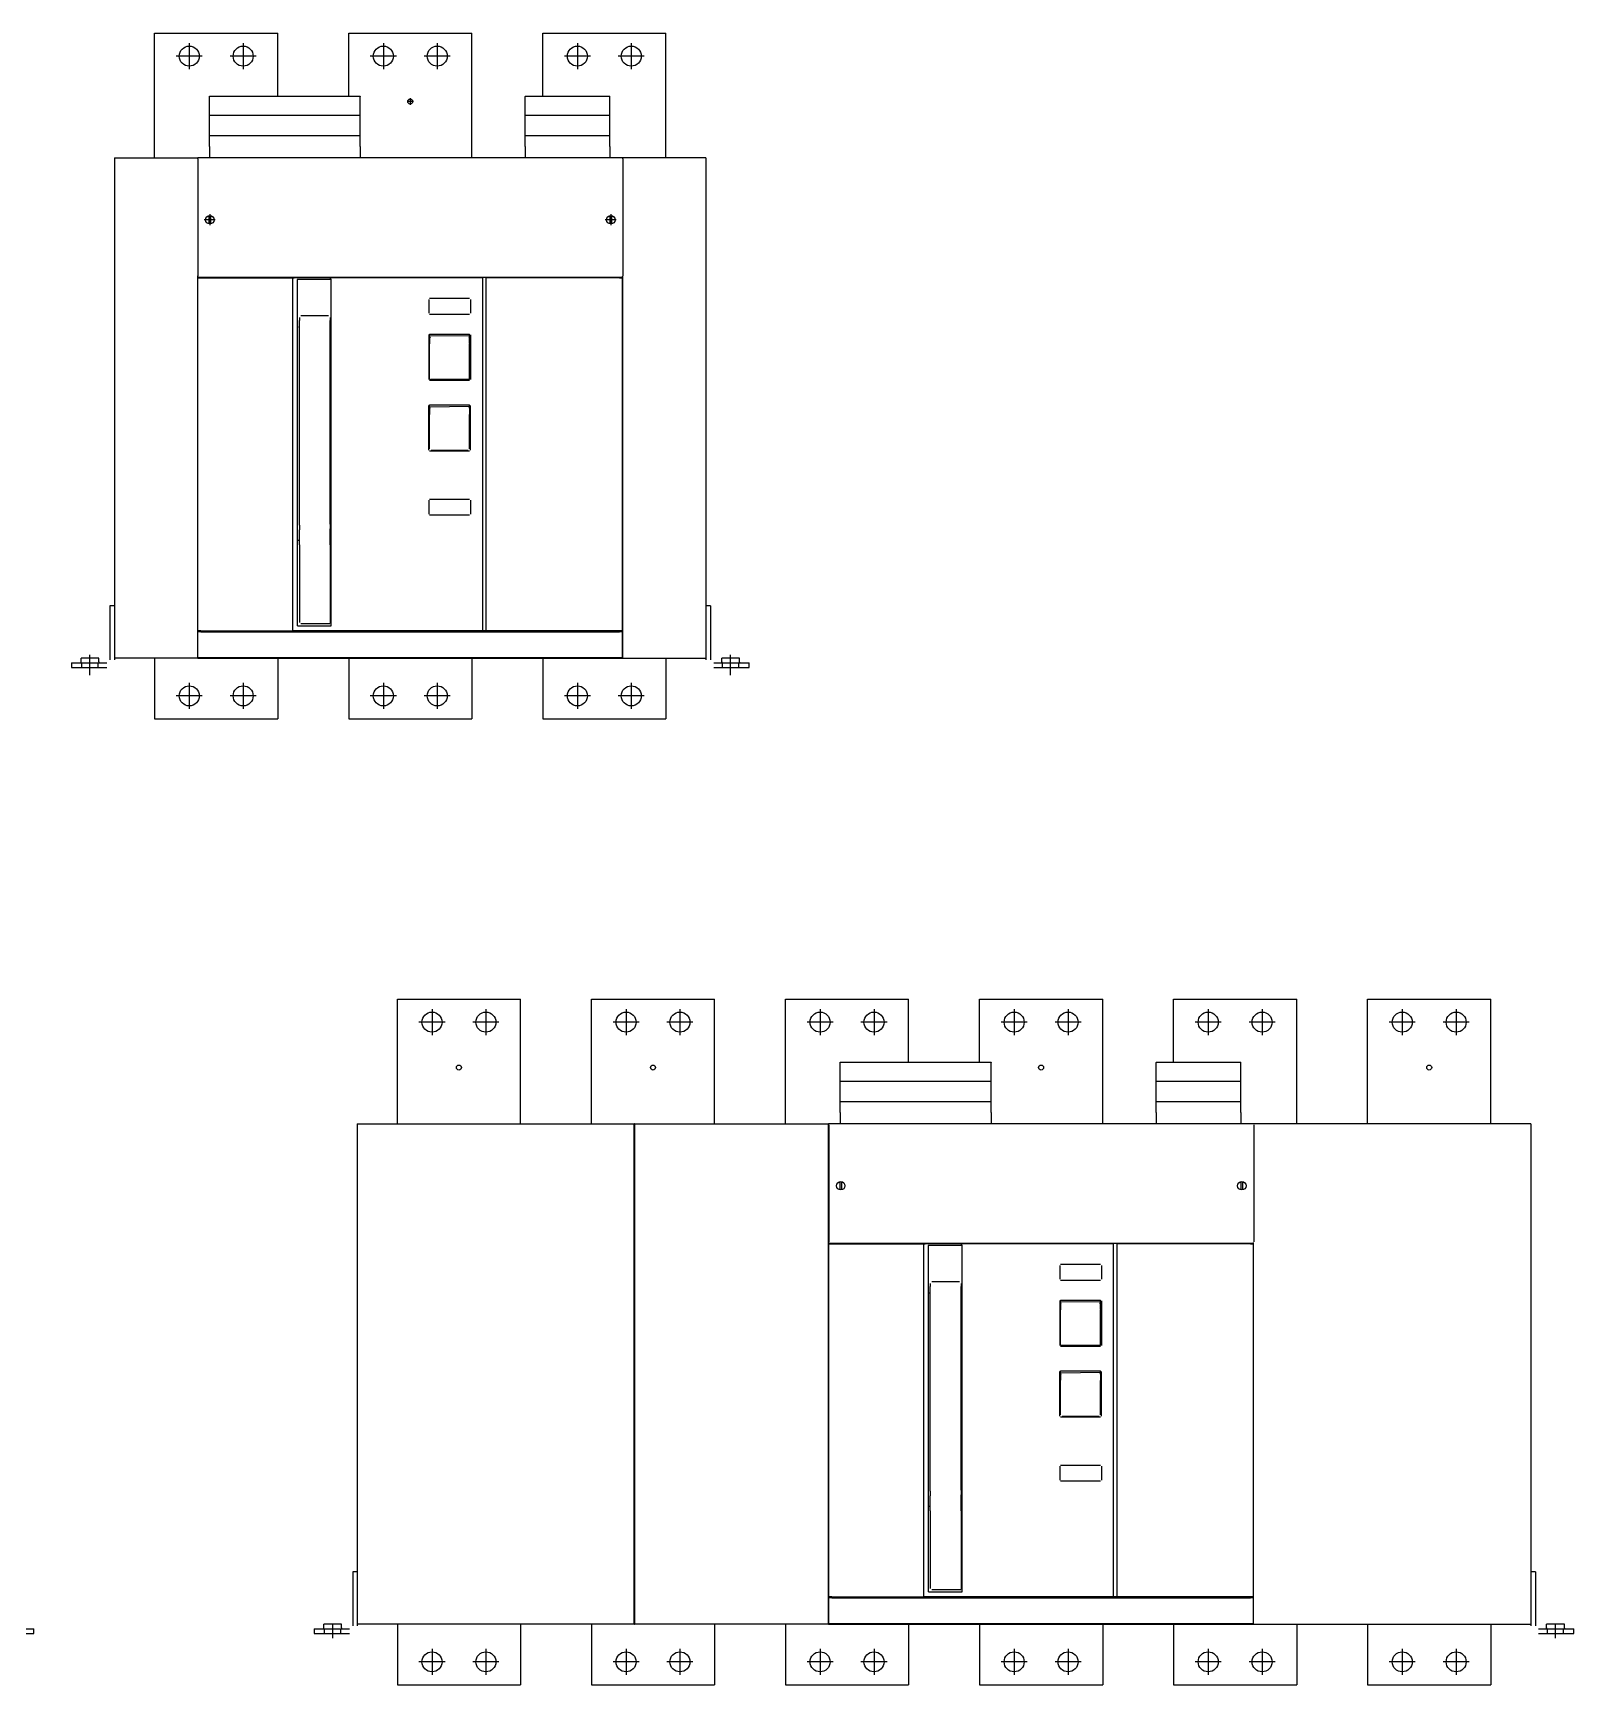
# Model space of a CAD drawing. Header units: metres. Extents: x -260 to 2001, y 2594 to 9590.
# Drawn here: x 1001 to 2001, y 5658 to 6731 of the extents above; entities that cross this region are included whole.
import ezdxf

# ---------------------------------------------------------------- set-up
doc = ezdxf.new("R2010")
doc.units = ezdxf.units.M

# ---------------------------------------------------------------- blocks, each defined once
blk = doc.blocks.new('ABB-TR_E6_3')
for p, q in [((1053.999832, 445.500015), (1133.999832, 445.500015)), ((1053.999832, 364.499832), (1053.999832, 445.500015)), ((1133.999832, 364.499832), (1133.999832, 445.500015)), ((1179.999832, 445.500015), (1259.999832, 445.500015)), ((1179.999832, 364.499832), (1179.999832, 445.500015)), ((1259.999832, 364.499832), (1259.999832, 445.500015)), ((1305.999832, 445.500015), (1385.999832, 445.500015)), ((1305.999832, 364.499832), (1305.999832, 445.500015)), ((1385.999832, 404.499832), (1385.999832, 445.500015)), ((1431.999832, 445.500015), (1511.999832, 445.500015)), ((1431.999832, 404.499832), (1431.999832, 445.500015)), ((1511.999832, 364.499832), (1511.999832, 445.500015)), ((1557.999832, 445.500015), (1637.999832, 445.500015)), ((1557.999832, 404.499832), (1557.999832, 445.500015)), ((1637.999832, 364.499832), (1637.999832, 445.500015)), ((1683.999832, 445.500015), (1763.999832, 445.500015)), ((1683.999832, 364.499832), (1683.999832, 445.500015)), ((1763.999832, 364.499832), (1763.999832, 445.500015)), ((1084.949829, 430.500015), (1068.049835, 430.500015)), ((1076.499832, 438.950027), (1076.499832, 422.050003)), ((1119.949844, 430.500015), (1103.04982, 430.500015)), ((1111.499832, 438.950027), (1111.499832, 422.050003)), ((1210.949844, 430.500015), (1194.04982, 430.500015)), ((1202.499832, 438.950027), (1202.499832, 422.050003)), ((1245.949844, 430.500015), (1229.04982, 430.500015)), ((1237.499832, 438.950027), (1237.499832, 422.050003)), ((1336.949844, 430.500015), (1320.04982, 430.500015)), ((1328.499832, 438.950027), (1328.499832, 422.050003)), ((1371.949844, 430.500015), (1355.04982, 430.500015)), ((1363.499832, 438.950027), (1363.499832, 422.050003)), ((1462.949844, 430.500015), (1446.04982, 430.500015)), ((1454.499832, 438.950027), (1454.499832, 422.050003)), ((1497.949844, 430.500015), (1481.04982, 430.500015)), ((1489.499832, 438.950027), (1489.499832, 422.050003)), ((1588.949844, 430.500015), (1572.04982, 430.500015)), ((1580.499832, 438.950027), (1580.499832, 422.050003)), ((1623.949844, 430.500015), (1607.04982, 430.500015)), ((1615.499832, 438.950027), (1615.499832, 422.050003)), ((1714.949844, 430.500015), (1698.04982, 430.500015)), ((1706.499832, 438.950027), (1706.499832, 422.050003)), ((1749.949844, 430.500015), (1733.04982, 430.500015)), ((1741.499832, 438.950027), (1741.499832, 422.050003)), ((1341.619003, 404.353531), (1341.619003, 404.500015)), ((1341.619003, 404.500015), (1439.618973, 404.500015)), ((1341.619003, 396.685989), (1341.619003, 404.353531)), ((1439.618973, 404.500015), (1439.618973, 404.353531)), ((1439.618973, 396.685989), (1439.618973, 404.353531)), ((1546.618973, 404.500015), (1601.618973, 404.500015)), ((1546.618973, 404.500015), (1546.618973, 404.353531)), ((1546.618973, 396.685989), (1546.618973, 404.353531)), ((1601.618973, 404.353531), (1601.618973, 404.500015)), ((1601.618973, 396.685989), (1601.618973, 404.353531)), ((1341.619003, 396.121109), (1341.619003, 396.685989)), ((1341.619003, 396.045608), (1341.619003, 396.121109)), ((1341.619003, 392.230362), (1341.619003, 396.045608)), ((1341.619003, 384.697342), (1341.619003, 392.230362)), ((1341.619003, 392.230362), (1439.618973, 392.230362)), ((1439.618973, 396.121109), (1439.618973, 396.685989)), ((1439.618973, 396.045608), (1439.618973, 396.121109)), ((1439.618973, 392.230362), (1439.618973, 396.045608)), ((1439.618973, 384.697342), (1439.618973, 392.230362)), ((1546.618973, 396.121109), (1546.618973, 396.685989)), ((1546.618973, 396.045608), (1546.618973, 396.121109)), ((1546.618973, 392.230362), (1546.618973, 396.045608)), ((1546.618973, 392.230362), (1601.618973, 392.230362)), ((1546.618973, 384.697342), (1546.618973, 392.230362)), ((1601.618973, 396.121109), (1601.618973, 396.685989)), ((1601.618973, 396.045608), (1601.618973, 396.121109)), ((1601.618973, 392.230362), (1601.618973, 396.045608)), ((1601.618973, 384.697342), (1601.618973, 392.230362)), ((1341.619003, 384.138504), (1341.619003, 384.697342)), ((1341.619003, 384.057022), (1341.619003, 384.138504)), ((1341.619003, 378.89357), (1341.619003, 384.057022)), ((1341.619003, 372.212112), (1341.619003, 378.89357)), ((1341.619003, 378.89357), (1439.618973, 378.89357)), ((1439.618973, 384.138504), (1439.618973, 384.697342)), ((1439.618973, 384.057022), (1439.618973, 384.138504)), ((1439.618973, 378.89357), (1439.618973, 384.057022)), ((1439.618973, 372.212112), (1439.618973, 378.89357)), ((1546.618973, 384.138504), (1546.618973, 384.697342)), ((1546.618973, 384.057022), (1546.618973, 384.138504)), ((1546.618973, 378.89357), (1546.618973, 384.057022)), ((1546.618973, 378.89357), (1601.618973, 378.89357)), ((1546.618973, 372.212112), (1546.618973, 378.89357)), ((1601.618973, 384.138504), (1601.618973, 384.697342)), ((1601.618973, 384.057022), (1601.618973, 384.138504)), ((1601.618973, 378.89357), (1601.618973, 384.057022)), ((1601.618973, 372.212112), (1601.618973, 378.89357)), ((1341.619003, 371.858597), (1341.619003, 372.212112)), ((1341.619003, 371.858597), (1341.619003, 364.500015)), ((1439.618973, 371.858597), (1439.618973, 372.212112)), ((1439.618973, 371.858597), (1439.618973, 364.500015)), ((1546.618973, 371.858597), (1546.618973, 372.212112)), ((1546.618973, 371.858597), (1546.618973, 364.500015)), ((1601.618973, 371.858597), (1601.618973, 372.212112)), ((1601.618973, 371.858597), (1601.618973, 364.500015)), ((1027.999832, 364.500015), (1027.999832, 39.5)), ((1027.999832, 364.500015), (1207.749832, 364.500015)), ((1207.749832, 39.5), (1207.749832, 364.500015)), ((1207.999832, 364.500015), (1207.749832, 364.500015)), ((1207.999832, 364.500015), (1207.999832, 39.5)), ((1207.999832, 364.500015), (1333.999832, 364.500015)), ((1333.999832, 39.5), (1333.999832, 364.500015)), ((1334.799972, 364.500015), (1333.999832, 364.500015)), ((1334.099991, 363.800003), (1334.099991, 287.699997)), ((1334.439438, 364.399978), (1334.200088, 364.399978)), ((1334.200088, 364.399978), (1334.200088, 364.160721)), ((1336.025741, 364.500015), (1334.800003, 364.500015)), ((1608.17427, 364.500015), (1336.025741, 364.500015)), ((1609.399978, 364.500015), (1608.17427, 364.500015)), ((1609.999832, 364.500015), (1609.399978, 364.500015)), ((1610.000076, 364.399978), (1609.760513, 364.399978)), ((1609.999832, 364.399978), (1609.999832, 364.500015)), ((1789.999832, 364.500015), (1609.999832, 364.500015)), ((1610.000076, 364.160415), (1610.000076, 364.399978)), ((1610.099991, 363.800003), (1610.099991, 287.699997)), ((1789.999832, 364.500015), (1789.999832, 39.5)), ((1341.499985, 326.464187), (1341.499985, 326.970779)), ((1341.499985, 322.035843), (1341.499985, 326.464126)), ((1341.499985, 322.035843), (1341.499985, 321.529251)), ((1342.300003, 326.464187), (1342.300003, 326.970779)), ((1342.300003, 326.464187), (1342.300003, 322.035843)), ((1342.300003, 322.035843), (1342.300003, 321.529251)), ((1601.899978, 326.464187), (1601.899978, 326.970779)), ((1601.899978, 322.035843), (1601.899978, 326.464126)), ((1601.899978, 322.035843), (1601.899978, 321.529251)), ((1602.699966, 326.464187), (1602.699966, 326.970779)), ((1602.699966, 326.464187), (1602.699966, 322.035843)), ((1602.699966, 322.035843), (1602.699966, 321.529251)), ((1334.200088, 287.339309), (1334.200088, 286.500015)), ((1334.200088, 286.500015), (1336.200088, 286.500015)), ((1334.200088, 57.25), (1334.200088, 286.500015)), ((1334.800003, 287.000015), (1336.025741, 287.000015)), ((1336.025741, 287.000015), (1608.17427, 287.000015)), ((1336.200088, 286.500015), (1396.800064, 286.500015)), ((1349.700088, 287.000015), (1349.700088, 286.500015)), ((1395.818985, 57.5), (1395.818985, 286.500015)), ((1396.771072, 286.500015), (1395.818985, 286.500015)), ((1518.166885, 286.500015), (1396.771072, 286.500015)), ((1398.818985, 285.121078), (1398.84639, 285.313339)), ((1398.818985, 60.5), (1398.818985, 285.121078)), ((1398.84639, 285.313339), (1398.915115, 285.484451)), ((1398.915115, 285.484451), (1399.029129, 285.661392)), ((1399.029129, 285.661392), (1399.341934, 286.000015)), ((1420.318985, 285.500015), (1399.318985, 285.500015)), ((1420.572464, 285.742111), (1420.333633, 286.000015)), ((1420.683121, 285.585891), (1420.572464, 285.742111)), ((1420.800369, 285.304733), (1420.683121, 285.585891)), ((1420.818985, 285.142532), (1420.800369, 285.304733)), ((1420.818985, 60.5), (1420.818985, 285.142532)), ((1519.118973, 286.500015), (1518.166885, 286.500015)), ((1519.118973, 57.5), (1519.118973, 286.500015)), ((1608.000076, 286.500015), (1521.100052, 286.500015)), ((1521.100052, 286.500015), (1521.100052, 57.25)), ((1594.500076, 286.500015), (1594.500076, 287.000015)), ((1608.000076, 286.500015), (1610.000076, 286.500015)), ((1608.17427, 287.000015), (1609.399978, 287.000015)), ((1610.000076, 286.500015), (1610.000076, 287.339584)), ((1610.000076, 57.25), (1610.000076, 286.500015)), ((1484.118973, 272.500015), (1484.118973, 263.500015)), ((1510.618973, 273.000015), (1484.618973, 273.000015)), ((1511.118973, 272.500015), (1511.118973, 263.500015)), ((1400.068985, 260.758896), (1400.068985, 258.759537)), ((1400.068985, 125.969162), (1400.068985, 258.759537)), ((1419.068985, 261.759109), (1401.068985, 261.758896)), ((1420.068985, 260.759109), (1420.068985, 258.75972)), ((1420.068985, 126.535782), (1420.068985, 258.75972)), ((1484.618973, 263.000015), (1510.618973, 263.000015)), ((1398.822708, 254.382736), (1398.818985, 254.363601)), ((1398.851639, 254.419662), (1398.822708, 254.382736)), ((1398.928787, 254.462173), (1398.851639, 254.419662)), ((1399.168655, 254.513962), (1398.928787, 254.462173)), ((1399.318985, 254.363601), (1399.168655, 254.513962)), ((1420.469314, 254.513962), (1420.318985, 254.363601)), ((1420.725357, 254.455459), (1420.469314, 254.513962)), ((1420.788772, 254.417618), (1420.725357, 254.455459)), ((1420.807937, 254.396621), (1420.788772, 254.417618)), ((1420.818985, 254.363601), (1420.807937, 254.396621)), ((1484.118973, 249.500015), (1484.118973, 220.500015)), ((1484.618973, 248.594101), (1484.618973, 250.000015)), ((1484.618973, 250.000015), (1510.618973, 250.000015)), ((1510.618973, 248.855911), (1484.618973, 248.594101)), ((1484.618973, 248.594101), (1484.618973, 248.227737)), ((1484.618973, 248.224228), (1484.618973, 248.227737)), ((1484.618973, 248.227737), (1484.618973, 246.652908)), ((1484.628921, 248.18721), (1484.619095, 248.224228)), ((1484.67073, 248.109634), (1484.628921, 248.18721)), ((1484.805862, 247.930008), (1484.67073, 248.109634)), ((1485.134353, 247.586776), (1484.805862, 247.930008)), ((1510.134353, 247.834854), (1510.448929, 248.176132)), ((1510.448929, 248.176132), (1510.574295, 248.356552)), ((1510.574295, 248.356552), (1510.611404, 248.435867)), ((1510.611404, 248.435867), (1510.618973, 248.475113)), ((1510.618973, 248.855911), (1510.618973, 249.999954)), ((1510.618973, 248.855911), (1510.618973, 248.485489)), ((1510.618973, 248.485489), (1510.618973, 248.475113)), ((1510.618973, 243.979782), (1510.618973, 248.475113)), ((1511.118973, 249.500015), (1511.118973, 220.500015)), ((1484.618973, 246.652908), (1484.618973, 246.650955)), ((1484.618973, 246.650955), (1484.618973, 245.222732)), ((1484.618973, 245.222763), (1484.618973, 244.591079)), ((1484.618973, 244.591079), (1484.619095, 243.702835)), ((1484.618973, 243.703018), (1484.618973, 243.637924)), ((1484.618973, 220.500015), (1484.618973, 243.637924)), ((1510.618973, 243.979782), (1510.618973, 243.637924)), ((1510.618973, 240.978775), (1510.618973, 243.637924)), ((1510.618973, 220.500015), (1510.618973, 240.978775)), ((1484.618973, 220.500015), (1485.13533, 220.500015)), ((1484.618973, 220.000015), (1510.618973, 220.000015)), ((1510.13533, 220.500015), (1485.13533, 220.500015)), ((1510.13533, 220.500015), (1510.618973, 220.500015)), ((1484.618973, 202.594101), (1484.618973, 204.000015)), ((1484.618973, 204.000015), (1510.618973, 204.000015)), ((1510.618973, 202.855911), (1510.618973, 203.999954)), ((1484.118973, 174.500015), (1484.118973, 203.500015)), ((1484.618973, 202.594101), (1484.618973, 202.197525)), ((1484.618973, 202.198135), (1484.618973, 197.851516)), ((1484.621414, 202.179764), (1484.618973, 202.197525)), ((1484.618973, 175.500015), (1484.618973, 197.851516)), ((1510.618973, 202.855911), (1484.619095, 202.594101)), ((1484.63948, 202.132217), (1484.621414, 202.179764)), ((1484.792312, 201.911209), (1484.63948, 202.132217)), ((1485.135818, 201.550674), (1484.792312, 201.911209)), ((1510.135879, 201.834183), (1510.360184, 202.067764)), ((1510.360184, 202.067764), (1510.517166, 202.265762)), ((1510.517166, 202.265762), (1510.618973, 202.474502)), ((1510.618973, 202.855911), (1510.618973, 202.48558)), ((1510.618973, 202.48558), (1510.618973, 202.474502)), ((1510.618973, 202.474502), (1510.618973, 197.814865)), ((1510.618973, 175.500015), (1510.618973, 197.814865)), ((1511.118973, 174.500015), (1511.118973, 203.500015)), ((1510.618973, 174.000015), (1484.618973, 174.000015)), ((1485.618973, 174.500015), (1509.618973, 174.500015)), ((1484.118973, 142.000015), (1484.118973, 133.000015)), ((1510.618973, 142.500015), (1484.618973, 142.500015)), ((1511.118973, 142.000015), (1511.118973, 133.000015)), ((1484.618973, 132.500015), (1510.618973, 132.500015)), ((1400.068985, 125.969162), (1400.068985, 122.899826)), ((1400.068985, 113.106827), (1400.068985, 122.899826)), ((1420.068985, 126.535782), (1420.068985, 123.466446)), ((1420.068985, 113.106827), (1420.068985, 123.466446)), ((1400.068985, 115.930618), (1399.318985, 115.930618)), ((1400.068985, 113.106827), (1400.068985, 108.091354)), ((1400.068985, 108.091354), (1400.068985, 80.941208)), ((1420.318985, 115.930618), (1420.068985, 115.930618)), ((1420.068985, 113.106827), (1420.068985, 108.091354)), ((1420.068985, 108.091354), (1420.068985, 80.941208)), ((1420.818985, 115.500015), (1420.815628, 115.500015)), ((1420.068985, 88.750015), (1420.818985, 88.750015)), ((1400.068985, 80.941208), (1400.068985, 62.75)), ((1420.068985, 80.941208), (1420.068985, 62.892853)), ((1025, 73.5), (1025, 68.5)), ((1028, 73.5), (1025, 73.5)), ((1025, 68.5), (1025, 38.5)), ((1420.068985, 70.75), (1420.818985, 70.75)), ((1793.000015, 73.5), (1790.000015, 73.5)), ((1790.000015, 73.5), (1790.000015, 68.5)), ((1790.000015, 68.5), (1790.000015, 38.5)), ((1793.000015, 73.5), (1793.000015, 68.5)), ((1793.000015, 68.5), (1793.000015, 38.5)), ((1334.200088, 56.550003), (1334.200088, 57.25)), ((1336.200088, 57.25), (1334.200088, 57.25)), ((1334.200088, 39.600006), (1334.200088, 56.550003)), ((1336.200088, 56.550003), (1334.200088, 56.550003)), ((1334.90007, 57.25), (1334.90007, 56.550003)), ((1336.200088, 57.25), (1396.800064, 57.25)), ((1336.200088, 56.550003), (1608.000076, 56.550003)), ((1395.818985, 57.5), (1396.771072, 57.5)), ((1396.771072, 57.5), (1518.166885, 57.5)), ((1396.800064, 57.25), (1396.800064, 57.5)), ((1521.100052, 57.25), (1396.800064, 57.25)), ((1398.818985, 60.5), (1420.818985, 60.5)), ((1419.068985, 61.75), (1401.068985, 61.75)), ((1419.327652, 61.784637), (1419.068985, 61.75)), ((1419.568985, 61.883972), (1419.327652, 61.784637)), ((1419.800735, 62.086746), (1419.568985, 61.883972)), ((1420.009292, 62.483459), (1419.800735, 62.086746)), ((1420.060135, 62.756347), (1420.009292, 62.483459)), ((1420.068985, 62.892853), (1420.060135, 62.756347)), ((1518.166885, 57.5), (1519.118973, 57.5)), ((1608.000076, 57.25), (1521.100052, 57.25)), ((1610.000076, 57.25), (1608.000076, 57.25)), ((1610.000076, 56.550003), (1608.000076, 56.550003)), ((1609.300064, 57.25), (1609.300064, 56.550003)), ((1610.000076, 56.550003), (1610.000076, 57.25)), ((1610.000076, 39.600006), (1610.000076, 56.550003)), ((813.000015, 36.5), (818.000015, 36.5)), ((813.000015, 33.5), (818.000015, 33.5)), ((818.000015, 33.5), (818.000015, 36.5)), ((1000, 36.5), (1005, 36.5)), ((1000, 36.5), (1000, 33.5)), ((1000, 33.5), (1005, 33.5)), ((1005, 36.5), (1023, 36.5)), ((1005, 33.5), (1023, 33.5)), ((1005.764572, 36.5), (1005.895691, 36.52478)), ((1005.895691, 36.52478), (1006.090408, 36.63919)), ((1006.090408, 36.63919), (1006.232681, 36.870666)), ((1006.232681, 36.870666), (1006.25, 37)), ((1012, 39.5), (1006.25, 39.5)), ((1006.25, 37), (1006.25, 39.5)), ((1006.75, 33.5), (1006.75, 36.5)), ((1012, 30.440246), (1012, 39.559753)), ((1017.75, 39.5), (1012, 39.5)), ((1017.25, 33.5), (1017.25, 36.5)), ((1017.75, 37), (1017.75, 39.5)), ((1017.75, 37), (1017.75, 39.5)), ((1017.75, 37), (1017.767319, 36.870666)), ((1017.75, 37), (1017.767319, 36.870666)), ((1017.767319, 36.870666), (1017.909576, 36.63919)), ((1017.767319, 36.870666), (1017.909576, 36.63919)), ((1017.909576, 36.63919), (1018.104309, 36.52478)), ((1017.909576, 36.63919), (1018.104309, 36.52478)), ((1018.104309, 36.52478), (1018.235428, 36.5)), ((1018.104309, 36.52478), (1018.235428, 36.5)), ((1207.749832, 39.5), (1027.999832, 39.5)), ((1028, 39.5), (1028, 38.5)), ((1053.999832, 39.499847), (1053.999832, 0)), ((1133.999832, 39.499847), (1133.999832, 0)), ((1179.999832, 39.499847), (1179.999832, 0)), ((1207.749832, 39.5), (1207.999832, 39.5)), ((1333.999832, 39.5), (1207.999832, 39.5)), ((1259.999832, 39.499847), (1259.999832, 0)), ((1305.999832, 39.499847), (1305.999832, 0)), ((1333.999832, 39.5), (1609.999832, 39.5)), ((1336.200088, 39.600006), (1334.200088, 39.600006)), ((1608.000076, 39.600006), (1336.200088, 39.600006)), ((1385.999832, 39.499847), (1385.999832, 0)), ((1431.999832, 39.499847), (1431.999832, 0)), ((1511.999832, 39.499847), (1511.999832, 0)), ((1557.999832, 39.499847), (1557.999832, 0)), ((1610.000076, 39.600006), (1608.000076, 39.600006)), ((1609.999832, 39.5), (1609.999832, 39.59996)), ((1609.999832, 39.5), (1789.999832, 39.5)), ((1637.999832, 39.499847), (1637.999832, 0)), ((1683.999832, 39.499847), (1683.999832, 0)), ((1763.999832, 39.499847), (1763.999832, 0)), ((1795.000015, 36.5), (1813.000015, 36.5)), ((1795.000015, 33.5), (1813.000015, 33.5)), ((1799.895706, 36.52478), (1799.764541, 36.5)), ((1800.090408, 36.63919), (1799.895706, 36.52478)), ((1800.232681, 36.870666), (1800.090408, 36.63919)), ((1800.250015, 37), (1800.232681, 36.870666)), ((1806.000015, 39.5), (1800.250015, 39.5)), ((1800.250015, 37), (1800.250015, 39.5)), ((1800.750015, 33.5), (1800.750015, 36.5)), ((1806.000015, 30.440246), (1806.000015, 39.559753)), ((1811.750015, 39.5), (1806.000015, 39.5)), ((1811.250015, 33.5), (1811.250015, 36.5)), ((1811.750015, 37), (1811.750015, 39.5)), ((1811.750015, 37), (1811.750015, 39.5)), ((1811.767288, 36.870666), (1811.750015, 37)), ((1811.767288, 36.870666), (1811.750015, 37)), ((1811.909561, 36.63919), (1811.767288, 36.870666)), ((1811.909561, 36.63919), (1811.767288, 36.870666)), ((1812.104324, 36.52478), (1811.909561, 36.63919)), ((1812.104324, 36.52478), (1811.909561, 36.63919)), ((1812.235428, 36.5), (1812.104324, 36.52478)), ((1812.235428, 36.5), (1812.104324, 36.52478)), ((1813.000015, 36.5), (1818.000015, 36.5)), ((1813.000015, 33.5), (1818.000015, 33.5)), ((1818.000015, 33.5), (1818.000015, 36.5)), ((1076.499832, 23.449997), (1076.499832, 6.550003)), ((1111.499832, 23.449997), (1111.499832, 6.550003)), ((1202.499832, 23.449997), (1202.499832, 6.550003)), ((1237.499832, 23.449997), (1237.499832, 6.550003)), ((1328.499832, 23.449997), (1328.499832, 6.550003)), ((1363.499832, 23.449997), (1363.499832, 6.550003)), ((1454.499832, 23.449997), (1454.499832, 6.550003)), ((1489.499832, 23.449997), (1489.499832, 6.550003)), ((1580.499832, 23.449997), (1580.499832, 6.550003)), ((1615.499832, 23.449997), (1615.499832, 6.550003)), ((1706.499832, 23.449997), (1706.499832, 6.550003)), ((1741.499832, 23.449997), (1741.499832, 6.550003)), ((1084.949829, 15), (1068.049835, 15)), ((1119.949844, 15), (1103.04982, 15)), ((1210.949844, 15), (1194.04982, 15)), ((1245.949844, 15), (1229.04982, 15)), ((1336.949844, 15), (1320.04982, 15)), ((1371.949844, 15), (1355.04982, 15)), ((1462.949844, 15), (1446.04982, 15)), ((1497.949844, 15), (1481.04982, 15)), ((1588.949844, 15), (1572.04982, 15)), ((1623.949844, 15), (1607.04982, 15)), ((1714.949844, 15), (1698.04982, 15)), ((1749.949844, 15), (1733.04982, 15)), ((1053.999832, 0), (1133.999832, 0)), ((1179.999832, 0), (1259.999832, 0)), ((1305.999832, 0), (1385.999832, 0)), ((1431.999832, 0), (1511.999832, 0)), ((1557.999832, 0), (1637.999832, 0)), ((1683.999832, 0), (1763.999832, 0))]:
    blk.add_line(p, q)
for centre, radius in [((1076.499832, 430.500015), 6.5), ((1111.499832, 430.500015), 6.5), ((1202.499832, 430.500015), 6.5), ((1237.499832, 430.500015), 6.5), ((1328.499832, 430.500015), 6.5), ((1363.499832, 430.500015), 6.5), ((1454.499832, 430.500015), 6.5), ((1489.499832, 430.500015), 6.5), ((1580.499832, 430.500015), 6.5), ((1615.499832, 430.500015), 6.5), ((1706.499832, 430.500015), 6.5), ((1741.499832, 430.500015), 6.5), ((1093.999832, 401.000015), 1.621), ((1219.999832, 401.000015), 1.621), ((1471.999832, 401.000015), 1.621), ((1723.999832, 401.000015), 1.621), ((1341.900009, 324.250015), 2.75), ((1602.300003, 324.250015), 2.75), ((1076.499832, 15), 6.5), ((1111.499832, 15), 6.5), ((1202.499832, 15), 6.5), ((1237.499832, 15), 6.5), ((1328.499832, 15), 6.5), ((1363.499832, 15), 6.5), ((1454.499832, 15), 6.5), ((1489.499832, 15), 6.5), ((1580.499832, 15), 6.5), ((1615.499832, 15), 6.5), ((1706.499832, 15), 6.5), ((1741.499832, 15), 6.5)]:
    blk.add_circle(centre, radius)
blk = doc.blocks.new('ABB-TR_E4_3')
for p, q in [((853.999833, 445.5), (933.999833, 445.5)), ((853.999833, 364.499878), (853.999833, 445.5)), ((933.999833, 404.499878), (933.999833, 445.5)), ((979.999833, 445.5), (1059.999833, 445.5)), ((979.999833, 404.499878), (979.999833, 445.5)), ((1059.999833, 364.499878), (1059.999833, 445.5)), ((1105.999802, 445.5), (1185.999802, 445.5)), ((1105.999802, 404.499878), (1105.999802, 445.5)), ((1185.999802, 364.499878), (1185.999802, 445.5)), ((884.949845, 430.5), (868.04982, 430.5)), ((876.499833, 438.950012), (876.499833, 422.049988)), ((919.949814, 430.5), (903.049851, 430.5)), ((911.499833, 438.950012), (911.499833, 422.049988)), ((1010.949814, 430.5), (994.049851, 430.5)), ((1002.499833, 438.950012), (1002.499833, 422.049988)), ((1045.949814, 430.5), (1029.049851, 430.5)), ((1037.499833, 438.950012), (1037.499833, 422.049988)), ((1136.949875, 430.5), (1120.049851, 430.5)), ((1128.499802, 438.950012), (1128.499802, 422.049988)), ((1171.949875, 430.5), (1155.049851, 430.5)), ((1163.499802, 438.950012), (1163.499802, 422.049988)), ((889.518998, 404.353516), (889.518998, 404.5)), ((889.518998, 404.5), (987.518998, 404.5)), ((889.518998, 396.685974), (889.518998, 404.353516)), ((987.518998, 404.5), (987.518998, 404.353516)), ((987.518998, 396.685974), (987.518998, 404.353516)), ((1022.107132, 401), (1017.892533, 401)), ((1019.999833, 403.1073), (1019.999833, 398.8927)), ((1094.518967, 404.5), (1149.518967, 404.5)), ((1094.518967, 404.5), (1094.518967, 404.353516)), ((1094.518967, 396.685974), (1094.518967, 404.353516)), ((1149.518967, 404.353516), (1149.518967, 404.5)), ((1149.518967, 396.685974), (1149.518967, 404.353516)), ((889.518998, 396.121094), (889.518998, 396.685974)), ((889.518998, 396.045654), (889.518998, 396.121094)), ((889.518998, 392.230347), (889.518998, 396.045654)), ((889.518998, 384.697388), (889.518998, 392.230347)), ((889.518998, 392.230347), (987.518998, 392.230347)), ((987.518998, 396.121094), (987.518998, 396.685974)), ((987.518998, 396.045654), (987.518998, 396.121094)), ((987.518998, 392.230347), (987.518998, 396.045654)), ((987.518998, 384.697388), (987.518998, 392.230347)), ((1094.518967, 396.121094), (1094.518967, 396.685974)), ((1094.518967, 396.045654), (1094.518967, 396.121094)), ((1094.518967, 392.230347), (1094.518967, 396.045654)), ((1094.518967, 392.230347), (1149.518967, 392.230347)), ((1094.518967, 384.697388), (1094.518967, 392.230347)), ((1149.518967, 396.121094), (1149.518967, 396.685974)), ((1149.518967, 396.045654), (1149.518967, 396.121094)), ((1149.518967, 392.230347), (1149.518967, 396.045654)), ((1149.518967, 384.697388), (1149.518967, 392.230347)), ((889.518998, 384.138489), (889.518998, 384.697388)), ((889.518998, 384.057007), (889.518998, 384.138489)), ((889.518998, 378.893555), (889.518998, 384.057007)), ((889.518998, 372.212158), (889.518998, 378.893555)), ((889.518998, 378.893555), (987.518998, 378.893555)), ((987.518998, 384.138489), (987.518998, 384.697388)), ((987.518998, 384.057007), (987.518998, 384.138489)), ((987.518998, 378.893555), (987.518998, 384.057007)), ((987.518998, 372.212158), (987.518998, 378.893555)), ((1094.518967, 384.138489), (1094.518967, 384.697388)), ((1094.518967, 384.057007), (1094.518967, 384.138489)), ((1094.518967, 378.893555), (1094.518967, 384.057007)), ((1094.518967, 378.893555), (1149.518967, 378.893555)), ((1094.518967, 372.212158), (1094.518967, 378.893555)), ((1149.518967, 384.138489), (1149.518967, 384.697388)), ((1149.518967, 384.057007), (1149.518967, 384.138489)), ((1149.518967, 378.893555), (1149.518967, 384.057007)), ((1149.518967, 372.212158), (1149.518967, 378.893555)), ((889.518998, 371.858581), (889.518998, 372.212158)), ((889.518998, 371.858581), (889.518998, 364.5)), ((987.518998, 371.858581), (987.518998, 372.212158)), ((987.518998, 371.858581), (987.518998, 364.5)), ((1094.518967, 371.858581), (1094.518967, 372.212158)), ((1094.518967, 371.858581), (1094.518967, 364.5)), ((1149.518967, 371.858581), (1149.518967, 372.212158)), ((1149.518967, 371.858581), (1149.518967, 364.5)), ((827.999833, 364.5), (827.999833, 39.5)), ((827.999833, 364.5), (881.999833, 364.5)), ((881.999833, 363.799927), (881.999833, 364.5)), ((882.699967, 364.5), (881.999833, 364.5)), ((881.999985, 363.799988), (881.999985, 287.700012)), ((882.339432, 364.400024), (882.100083, 364.400024)), ((882.100083, 364.400024), (882.100083, 364.160705)), ((883.925736, 364.5), (882.699997, 364.5)), ((1156.074265, 364.5), (883.925736, 364.5)), ((1157.299973, 364.5), (1156.074265, 364.5)), ((1157.999802, 364.5), (1157.299973, 364.5)), ((1157.900071, 364.400024), (1157.660569, 364.400024)), ((1157.900071, 364.1604), (1157.900071, 364.400024)), ((1211.999802, 364.5), (1157.999802, 364.5)), ((1157.999802, 363.813476), (1157.999802, 364.5)), ((1157.999985, 363.799988), (1157.999985, 287.700012)), ((1211.999802, 364.5), (1211.999802, 39.5)), ((893.374985, 324.25), (886.224991, 324.25)), ((889.40001, 326.464172), (889.40001, 326.970764)), ((889.40001, 322.035828), (889.40001, 326.464111)), ((889.40001, 322.035828), (889.40001, 321.529236)), ((889.800003, 327.825012), (889.800003, 320.674988)), ((890.199997, 326.464172), (890.199997, 326.970764)), ((890.199997, 326.464172), (890.199997, 322.035889)), ((890.199997, 322.035828), (890.199997, 321.529236)), ((1153.77501, 324.25), (1146.624985, 324.25)), ((1149.799973, 326.464172), (1149.799973, 326.970764)), ((1149.799973, 322.035828), (1149.799973, 326.464111)), ((1149.799973, 322.035828), (1149.799973, 321.529236)), ((1150.199997, 327.825012), (1150.199997, 320.674988)), ((1150.600022, 326.464172), (1150.600022, 326.970764)), ((1150.600022, 326.464172), (1150.600022, 322.035889)), ((1150.600022, 322.035828), (1150.600022, 321.529236)), ((881.999833, 39.5), (881.999833, 287.699951)), ((882.100083, 287.339294), (882.100083, 286.5)), ((882.100083, 286.5), (884.100083, 286.5)), ((882.100083, 57.25), (882.100083, 286.5)), ((882.699997, 287), (883.925736, 287)), ((883.925736, 287), (1156.074265, 287)), ((884.100083, 286.5), (944.700089, 286.5)), ((897.600083, 287), (897.600083, 286.5)), ((944.671128, 286.5), (943.718979, 286.5)), ((943.718979, 57.5), (943.718979, 286.5)), ((1066.06688, 286.5), (944.671128, 286.5)), ((946.718979, 285.121094), (946.746384, 285.313354)), ((946.718979, 60.5), (946.718979, 285.121094)), ((946.746384, 285.313354), (946.81511, 285.484436)), ((946.81511, 285.484436), (946.929154, 285.661377)), ((946.929154, 285.661377), (947.241929, 286)), ((968.218979, 285.5), (947.218979, 285.5)), ((968.472458, 285.742126), (968.233628, 286)), ((968.583115, 285.585937), (968.472458, 285.742126)), ((968.700364, 285.304748), (968.583115, 285.585937)), ((968.718979, 285.142578), (968.700364, 285.304748)), ((968.718979, 60.5), (968.718979, 285.142578)), ((1067.018998, 286.5), (1066.06688, 286.5)), ((1067.018998, 57.5), (1067.018998, 286.5)), ((1069.000077, 286.5), (1069.000077, 57.25)), ((1155.900071, 286.5), (1069.000077, 286.5)), ((1142.400071, 286.5), (1142.400071, 287)), ((1155.900071, 286.5), (1157.900071, 286.5)), ((1156.074265, 287), (1157.299973, 287)), ((1157.900071, 286.5), (1157.900071, 287.339599)), ((1157.900071, 57.25), (1157.900071, 286.5)), ((1157.999802, 39.5), (1157.999802, 287.686462)), ((1032.018998, 272.5), (1032.018998, 263.5)), ((1058.518998, 273), (1032.518998, 273)), ((1059.018998, 272.5), (1059.018998, 263.5)), ((947.968979, 260.758911), (947.968979, 258.759521)), ((947.968979, 125.969177), (947.968979, 258.759521)), ((966.968979, 261.759094), (948.968979, 261.758911)), ((967.968979, 260.759094), (967.968979, 258.759766)), ((967.968979, 126.535766), (967.968979, 258.759766)), ((1032.518998, 263), (1058.518998, 263)), ((946.722702, 254.382751), (946.718979, 254.363586)), ((946.751664, 254.419678), (946.722702, 254.382751)), ((946.828812, 254.462158), (946.751664, 254.419678)), ((947.06865, 254.513977), (946.828812, 254.462158)), ((947.218979, 254.363586), (947.06865, 254.513977)), ((968.36937, 254.513977), (968.218979, 254.363586)), ((968.625351, 254.455444), (968.36937, 254.513977)), ((968.688767, 254.417602), (968.625351, 254.455444)), ((968.707962, 254.396606), (968.688767, 254.417602)), ((968.718979, 254.363586), (968.707962, 254.396606)), ((1032.018998, 249.5), (1032.018998, 220.5)), ((1032.518998, 250), (1058.518998, 250)), ((1032.518998, 248.594116), (1032.518998, 250)), ((1058.518998, 248.855957), (1032.518998, 248.594116)), ((1032.518998, 248.594116), (1032.518998, 248.227722)), ((1032.518998, 248.224243), (1032.518998, 248.227722)), ((1032.518998, 248.227722), (1032.518998, 246.652954)), ((1032.528916, 248.187195), (1032.519089, 248.224243)), ((1032.570725, 248.109619), (1032.528916, 248.187195)), ((1032.705826, 247.930054), (1032.570725, 248.109619)), ((1033.034348, 247.586792), (1032.705826, 247.930054)), ((1058.034348, 247.834839), (1058.348923, 248.176147)), ((1058.348923, 248.176147), (1058.47432, 248.356567)), ((1058.47432, 248.356567), (1058.51146, 248.435852)), ((1058.51146, 248.435852), (1058.518998, 248.475098)), ((1058.518998, 248.855957), (1058.518998, 250)), ((1058.518998, 248.855957), (1058.518998, 248.485474)), ((1058.518998, 248.485474), (1058.518998, 248.475098)), ((1058.518998, 243.979797), (1058.518998, 248.475098)), ((1059.018998, 249.5), (1059.018998, 220.5)), ((1032.518998, 246.651001), (1032.518937, 245.222778)), ((1032.518998, 246.652954), (1032.518998, 246.651001)), ((1032.518998, 245.222778), (1032.518998, 244.591064)), ((1032.518998, 243.703003), (1032.518998, 243.637939)), ((1032.518998, 220.5), (1032.518998, 243.637939)), ((1032.519028, 244.591064), (1032.519089, 243.70282)), ((1058.518998, 243.979797), (1058.518998, 243.637939)), ((1058.518998, 240.97876), (1058.518998, 243.637939)), ((1058.518998, 220.5), (1058.518998, 240.97876)), ((1032.518998, 220.5), (1033.035325, 220.5)), ((1032.518998, 220), (1058.518998, 220)), ((1058.035325, 220.5), (1033.035325, 220.5)), ((1058.035325, 220.5), (1058.518998, 220.5)), ((1032.518998, 204), (1058.518998, 204)), ((1032.518998, 202.594116), (1032.518998, 204)), ((1058.518998, 202.855957), (1058.518998, 204)), ((1032.018998, 174.5), (1032.018998, 203.5)), ((1032.518998, 202.594116), (1032.518998, 202.19751)), ((1032.518998, 202.19812), (1032.518998, 197.851501)), ((1032.521378, 202.179809), (1032.518998, 202.19751)), ((1032.518998, 175.5), (1032.518998, 197.851501)), ((1058.518998, 202.855957), (1032.519089, 202.594116)), ((1032.539475, 202.132202), (1032.521378, 202.179809)), ((1032.692337, 201.911194), (1032.539475, 202.132202)), ((1033.035874, 201.550659), (1032.692337, 201.911194)), ((1058.035874, 201.834167), (1058.260178, 202.067749)), ((1058.260178, 202.067749), (1058.41716, 202.265747)), ((1058.41716, 202.265747), (1058.518998, 202.474487)), ((1058.518998, 202.855957), (1058.518998, 202.485596)), ((1058.518998, 202.485596), (1058.518998, 202.474487)), ((1058.518998, 202.474487), (1058.518998, 197.81488)), ((1058.518998, 175.5), (1058.518998, 197.81488)), ((1059.018998, 174.5), (1059.018998, 203.5)), ((1058.518998, 174), (1032.518998, 174)), ((1033.518998, 174.5), (1057.518998, 174.5)), ((1032.018998, 142), (1032.018998, 133)), ((1058.518998, 142.5), (1032.518998, 142.5)), ((1059.018998, 142), (1059.018998, 133)), ((1032.518998, 132.5), (1058.518998, 132.5)), ((947.968979, 125.969177), (947.968979, 122.899841)), ((947.968979, 113.106842), (947.968979, 122.899841)), ((967.968979, 126.535766), (967.968979, 123.466431)), ((967.968979, 113.106842), (967.968979, 123.466431)), ((947.968979, 115.930633), (947.218979, 115.930633)), ((947.968979, 113.106842), (947.968979, 108.09137)), ((947.968979, 108.09137), (947.968979, 80.941193)), ((968.218979, 115.930633), (967.968979, 115.930633)), ((967.968979, 113.106842), (967.968979, 108.09137)), ((967.968979, 108.09137), (967.968979, 80.941193)), ((968.718979, 115.5), (968.715622, 115.5)), ((967.968979, 88.75), (968.718979, 88.75)), ((947.968979, 80.941193), (947.968979, 62.75)), ((967.968979, 80.941193), (967.968979, 62.892853)), ((824.999985, 73.5), (824.999985, 68.5)), ((827.999985, 73.5), (824.999985, 73.5)), ((824.999985, 68.5), (824.999985, 38.5)), ((967.968979, 70.75), (968.718979, 70.75)), ((1214.999985, 73.5), (1211.999985, 73.5)), ((1211.999985, 73.5), (1211.999985, 68.5)), ((1211.999985, 68.5), (1211.999985, 38.5)), ((1214.999985, 73.5), (1214.999985, 68.5)), ((1214.999985, 68.5), (1214.999985, 38.5)), ((882.100083, 56.549988), (882.100083, 57.25)), ((884.100083, 57.25), (882.100083, 57.25)), ((882.100083, 39.600006), (882.100083, 56.549988)), ((884.100083, 56.549988), (882.100083, 56.549988)), ((882.800095, 57.25), (882.800095, 56.549988)), ((884.100083, 57.25), (944.700089, 57.25)), ((884.100083, 56.549988), (1155.900071, 56.549988)), ((943.718979, 57.5), (944.671128, 57.5)), ((944.671128, 57.5), (1066.06688, 57.5)), ((944.700089, 57.25), (944.700089, 57.5)), ((1069.000077, 57.25), (944.700089, 57.25)), ((946.718979, 60.5), (968.718979, 60.5)), ((966.968979, 61.75), (948.968979, 61.75)), ((967.227646, 61.784637), (966.968979, 61.75)), ((967.468979, 61.883972), (967.227646, 61.784637)), ((967.700791, 62.086731), (967.468979, 61.883972)), ((967.909287, 62.483459), (967.700791, 62.086731)), ((967.960099, 62.756348), (967.909287, 62.483459)), ((967.968979, 62.892853), (967.960099, 62.756348)), ((1066.06688, 57.5), (1067.018998, 57.5)), ((1155.900071, 57.25), (1069.000077, 57.25)), ((1157.900071, 57.25), (1155.900071, 57.25)), ((1157.900071, 56.549988), (1155.900071, 56.549988)), ((1157.200119, 57.25), (1157.200119, 56.549988)), ((1157.900071, 56.549988), (1157.900071, 57.25)), ((1157.900071, 39.600006), (1157.900071, 56.549988)), ((800, 36.5), (805, 36.5)), ((800, 36.5), (800, 33.5)), ((800, 33.5), (805, 33.5)), ((805, 36.5), (822.999985, 36.5)), ((805, 33.5), (822.999985, 33.5)), ((805.764573, 36.5), (805.895691, 36.52478)), ((805.895691, 36.52478), (806.090409, 36.639191)), ((806.090409, 36.639191), (806.232682, 36.870666)), ((806.232682, 36.870666), (806.25, 37)), ((812, 39.5), (806.25, 39.5)), ((806.25, 37), (806.25, 39.5)), ((806.75, 33.5), (806.75, 36.5)), ((812, 28.388489), (812, 41.611511)), ((817.75, 39.5), (812, 39.5)), ((817.25, 33.5), (817.25, 36.5)), ((817.75, 37), (817.75, 39.5)), ((817.75, 37), (817.75, 39.5)), ((817.75, 37), (817.767319, 36.870666)), ((817.75, 37), (817.767319, 36.870666)), ((817.767319, 36.870666), (817.909577, 36.639191)), ((817.767319, 36.870666), (817.909577, 36.639191)), ((817.909577, 36.639191), (818.104309, 36.52478)), ((817.909577, 36.639191), (818.104309, 36.52478)), ((818.104309, 36.52478), (818.235428, 36.5)), ((818.104309, 36.52478), (818.235428, 36.5)), ((881.999833, 39.5), (827.999833, 39.5)), ((827.999985, 39.5), (827.999985, 38.5)), ((853.999833, 39.499847), (853.999833, 0)), ((881.999833, 39.5), (1157.999802, 39.5)), ((884.100083, 39.600006), (882.100083, 39.600006)), ((1155.900071, 39.600006), (884.100083, 39.600006)), ((933.999833, 39.499847), (933.999833, 0)), ((979.999833, 39.499847), (979.999833, 0)), ((1059.999833, 39.499847), (1059.999833, 0)), ((1105.999802, 39.499847), (1105.999802, 0)), ((1157.900071, 39.600006), (1155.900071, 39.600006)), ((1157.999802, 39.5), (1211.999802, 39.5)), ((1185.999802, 39.499847), (1185.999802, 0)), ((1216.999985, 36.5), (1234.999985, 36.5)), ((1216.999985, 33.5), (1234.999985, 33.5)), ((1221.895676, 36.52478), (1221.764573, 36.5)), ((1222.090378, 36.639191), (1221.895676, 36.52478)), ((1222.232712, 36.870666), (1222.090378, 36.639191)), ((1222.249985, 37), (1222.232712, 36.870666)), ((1227.999985, 39.5), (1222.249985, 39.5)), ((1222.249985, 37), (1222.249985, 39.5)), ((1222.749985, 33.5), (1222.749985, 36.5)), ((1227.999985, 28.388489), (1227.999985, 41.611511)), ((1233.749985, 39.5), (1227.999985, 39.5)), ((1233.249985, 33.5), (1233.249985, 36.5)), ((1233.749985, 37), (1233.749985, 39.5)), ((1233.749985, 37), (1233.749985, 39.5)), ((1233.767319, 36.870666), (1233.749985, 37)), ((1233.767319, 36.870666), (1233.749985, 37)), ((1233.909592, 36.639191), (1233.767319, 36.870666)), ((1233.909592, 36.639191), (1233.767319, 36.870666)), ((1234.104294, 36.52478), (1233.909592, 36.639191)), ((1234.104294, 36.52478), (1233.909592, 36.639191)), ((1234.235398, 36.5), (1234.104294, 36.52478)), ((1234.235398, 36.5), (1234.104294, 36.52478)), ((1234.999985, 36.5), (1239.999985, 36.5)), ((1234.999985, 33.5), (1239.999985, 33.5)), ((1239.999985, 33.5), (1239.999985, 36.5)), ((876.499833, 23.450012), (876.499833, 6.549988)), ((911.499833, 23.450012), (911.499833, 6.549988)), ((1002.499833, 23.450012), (1002.499833, 6.549988)), ((1037.499833, 23.450012), (1037.499833, 6.549988)), ((1128.499802, 23.450012), (1128.499802, 6.549988)), ((1163.499802, 23.450012), (1163.499802, 6.549988)), ((884.949845, 15), (868.04982, 15)), ((919.949814, 15), (903.049851, 15)), ((1010.949814, 15), (994.049851, 15)), ((1045.949814, 15), (1029.049851, 15)), ((1136.949875, 15), (1120.049851, 15)), ((1171.949875, 15), (1155.049851, 15)), ((853.999833, 0), (933.999833, 0)), ((979.999833, 0), (1059.999833, 0)), ((1105.999802, 0), (1185.999802, 0))]:
    blk.add_line(p, q)
for centre, radius in [((876.499833, 430.5), 6.5), ((911.499833, 430.5), 6.5), ((1002.499833, 430.5), 6.5), ((1037.499833, 430.5), 6.5), ((1128.499802, 430.5), 6.5), ((1163.499802, 430.5), 6.5), ((1019.999833, 401), 1.621), ((889.800003, 324.25), 2.75), ((1150.199997, 324.25), 2.75), ((876.499833, 15), 6.5), ((911.499833, 15), 6.5), ((1002.499833, 15), 6.5), ((1037.499833, 15), 6.5), ((1128.499802, 15), 6.5), ((1163.499802, 15), 6.5)]:
    blk.add_circle(centre, radius)

msp = doc.modelspace()

# ---------------------------------------------------------------- block references
for name, p in [('ABB-TR_E4_3', (225.5, 6285.5)), ('ABB-TR_E6_3', (183.1, 5658.1))]:
    msp.add_blockref(name, p)

doc.saveas('drawing.dxf')
